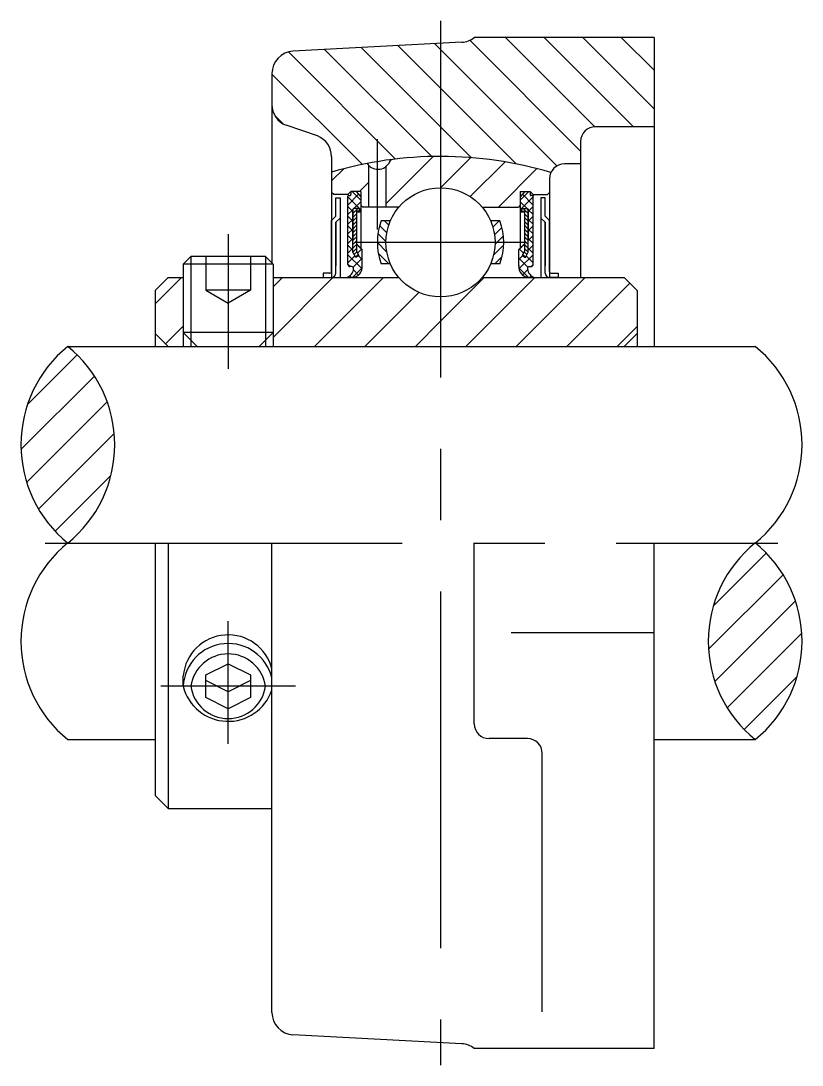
# Model space of a CAD drawing. Extents: x -87 to 205, y -109 to 47.
# Drawn here: x 135.1 to 204.6, y -46.5 to 46.5 of the extents above; entities that cross this region are included whole.
import ezdxf

# ---------------------------------------------------------------- set-up
doc = ezdxf.new("R2010")
doc.units = 0
for name, pattern in [('CENTER', [50.8, 31.75, -6.35, 6.35, -6.35]), ('DASHED', [19.05, 12.7, -6.35]), ('PHANTOM', [63.5, 31.75, -6.35, 6.35, -6.35, 6.35, -6.35])]:
    doc.linetypes.add(name, pattern=pattern)
doc.layers.get('0').update_dxf_attribs({"linetype": 'CONTINUOUS'})
doc.layers.add('CENTER', color=1, linetype='CENTER')

msp = doc.modelspace()

# ---------------------------------------------------------------- linework, layer by layer
at = {"color": 3, "linetype": 'CONTINUOUS'}
for p, q in [((184.866, 34.886), (174.998, 44.754)), ((186.128, 37.057), (178.186, 45)), ((189.561, 37.059), (181.619, 45)), ((191.402, 38.651), (185.053, 45)), ((191.402, 42.085), (188.487, 45)), ((168.405, 34.179), (158.864, 43.72)), ((171.615, 34.403), (162.083, 43.935)), ((172.402, 37.049), (165.345, 44.107)), ((172.402, 40.483), (168.606, 44.279)), ((172.402, 43.917), (171.868, 44.451)), ((182.751, 33.567), (172.402, 43.917)), ((165.448, 33.702), (157.402, 41.749)), ((179.139, 33.746), (172.402, 40.483)), ((158.434, 37.282), (157.645, 38.071)), ((175.149, 34.302), (172.402, 37.049)), ((167.563, 30.218), (171.751, 34.406)), ((167.907, 33.995), (168.047, 34.135)), ((172.402, 31.623), (175.086, 34.307)), ((175.048, 30.836), (178.142, 33.93)), ((162.705, 32.227), (163.796, 33.318)), ((177.546, 29.9), (180.973, 33.327)), ((165.188, 31.276), (166.034, 32.122)), ((172.399, 31.621), (172.402, 31.623)), ((164.153, 30.088), (165.107, 31.041)), ((165.305, 29.663), (164.153, 30.815)), ((164.425, 31.218), (164.484, 31.276)), ((165.305, 30.521), (164.55, 31.276)), ((179.499, 30.521), (180.254, 31.276)), ((179.499, 29.663), (180.651, 30.815)), ((180.651, 30.088), (179.697, 31.041)), ((180.378, 31.218), (180.32, 31.276)), ((164.593, 29.517), (164.153, 29.956)), ((164.593, 29.325), (165.042, 29.775)), ((164.593, 29.67), (164.698, 29.774)), ((164.698, 29.774), (165.305, 30.381)), ((180.106, 29.774), (179.499, 30.381)), ((180.211, 29.325), (179.762, 29.775)), ((180.21, 29.67), (180.106, 29.774)), ((180.211, 29.517), (180.651, 29.956)), ((164.153, 29.229), (164.593, 29.67)), ((164.593, 28.658), (164.153, 29.098)), ((164.593, 28.982), (164.924, 29.313)), ((164.593, 28.639), (164.924, 28.97)), ((165.154, 29.544), (165.186, 29.575)), ((165.265, 29.483), (165.305, 29.522)), ((179.538, 29.483), (179.499, 29.522)), ((179.649, 29.544), (179.618, 29.575)), ((180.211, 28.982), (179.88, 29.313)), ((180.211, 28.639), (179.88, 28.97)), ((180.651, 29.229), (180.21, 29.67)), ((180.211, 28.658), (180.651, 29.098)), ((164.153, 28.371), (164.593, 28.81)), ((164.593, 27.8), (164.153, 28.239)), ((164.153, 27.512), (164.593, 27.952)), ((164.593, 28.295), (164.924, 28.627)), ((164.593, 27.952), (164.924, 28.283)), ((164.593, 27.609), (164.924, 27.94)), ((167.622, 27.62), (166.983, 28.259)), ((167.796, 28.304), (167.424, 28.676)), ((177.062, 28.129), (177.61, 28.676)), ((177.213, 27.422), (177.867, 28.076)), ((180.211, 28.295), (179.88, 28.627)), ((180.211, 27.952), (179.88, 28.283)), ((180.211, 27.609), (179.88, 27.94)), ((180.651, 28.371), (180.211, 28.81)), ((180.211, 27.8), (180.651, 28.239)), ((180.651, 27.512), (180.211, 27.952)), ((164.593, 26.941), (164.153, 27.381)), ((164.153, 26.654), (164.593, 27.094)), ((164.593, 27.265), (164.924, 27.596)), ((164.593, 26.922), (164.924, 27.253)), ((167.547, 26.837), (166.836, 27.548)), ((177.415, 26.765), (177.993, 27.343)), ((180.211, 27.265), (179.88, 27.596)), ((180.211, 26.922), (179.88, 27.253)), ((180.211, 26.941), (180.651, 27.381)), ((180.651, 26.654), (180.211, 27.094)), ((164.593, 26.083), (164.153, 26.523)), ((164.153, 25.796), (164.593, 26.235)), ((164.593, 26.579), (164.924, 26.91)), ((164.593, 26.235), (164.924, 26.566)), ((164.593, 25.892), (164.924, 26.223)), ((165.438, 26.096), (164.924, 26.61)), ((164.924, 26.566), (164.961, 26.604)), ((165.018, 25.802), (165.391, 26.175)), ((167.623, 25.902), (166.781, 26.744)), ((177.118, 25.61), (178.017, 26.508)), ((177.255, 26.605), (177.415, 26.765)), ((179.366, 26.096), (179.88, 26.61)), ((179.785, 25.802), (179.413, 26.175)), ((179.88, 26.566), (179.842, 26.604)), ((180.211, 26.579), (179.88, 26.91)), ((180.211, 26.235), (179.88, 26.566)), ((180.211, 25.892), (179.88, 26.223)), ((180.211, 26.083), (180.651, 26.523)), ((180.651, 25.796), (180.211, 26.235)), ((150.178, 25.5), (150.178, 18.073)), ((156.825, 25.5), (156.825, 18.073)), ((165.423, 24.395), (164.153, 25.664)), ((164.153, 24.937), (164.776, 25.56)), ((164.624, 24.55), (165.438, 25.363)), ((164.713, 25.669), (164.955, 25.911)), ((164.838, 25.451), (165.081, 25.693)), ((165.438, 25.238), (165.111, 25.565)), ((167.814, 24.853), (166.864, 25.803)), ((177.22, 24.853), (177.882, 25.515)), ((179.366, 25.238), (179.693, 25.565)), ((180.18, 24.55), (179.366, 25.363)), ((179.381, 24.395), (180.651, 25.664)), ((179.965, 25.451), (179.723, 25.693)), ((180.091, 25.669), (179.848, 25.911)), ((180.651, 24.937), (180.028, 25.56)), ((164.35, 24.609), (164.153, 24.806)), ((164.565, 23.632), (165.439, 24.506)), ((165.103, 23.856), (164.652, 24.307)), ((180.239, 23.632), (179.365, 24.506)), ((179.701, 23.856), (180.152, 24.307)), ((180.454, 24.609), (180.651, 24.806)), ((147.002, 21.278), (149.353, 23.629)), ((157.502, 22.798), (158.333, 23.629)), ((157.502, 18.308), (162.823, 23.629)), ((161.184, 17.5), (167.314, 23.629)), ((164.471, 23.629), (164.32, 23.78)), ((172.402, 19.737), (176.294, 23.629)), ((174.654, 17.5), (180.784, 23.629)), ((179.145, 17.5), (185.274, 23.629)), ((180.333, 23.629), (180.483, 23.78)), ((183.635, 17.5), (189.259, 23.125)), ((165.674, 17.5), (170.48, 22.305)), ((170.164, 17.5), (172.402, 19.737)), ((147.931, 17.718), (149.502, 19.288)), ((149.502, 18.75), (149.502, 17.5)), ((157.502, 18.75), (157.502, 17.5)), ((188.125, 17.5), (189.902, 19.277))]:
    msp.add_line(p, q, dxfattribs=at)
at = {"color": 7, "linetype": 'CONTINUOUS'}
for p, q in [((191.402, 45), (175.402, 45)), ((191.402, 45), (191.402, 17.5)), ((174.291, 44.579), (159.271, 43.786)), ((157.402, 41.805), (157.402, 24.923)), ((161.457, 36.234), (158.65, 37.181)), ((191.402, 37.059), (186.19, 37.059)), ((184.866, 35.735), (184.866, 23.629)), ((162.705, 34.391), (162.705, 23.629)), ((166.034, 29.9), (166.034, 33.589)), ((167.563, 29.9), (167.563, 33.526)), ((184.866, 33.75), (183.422, 33.75)), ((182.099, 32.426), (182.099, 23.629)), ((162.896, 31.009), (162.705, 31.2)), ((164.158, 31.009), (162.896, 31.009)), ((163.085, 30.724), (163.466, 30.724)), ((163.085, 29.088), (163.085, 30.724)), ((163.466, 30.724), (163.466, 23.629)), ((164.153, 24.79), (164.153, 30.865)), ((164.153, 27.053), (164.153, 30.865)), ((164.425, 31.276), (164.158, 31.009)), ((164.244, 30.922), (164.21, 30.922)), ((164.244, 30.922), (164.335, 30.922)), ((164.425, 31.276), (164.425, 31.013)), ((165.305, 31.276), (164.425, 31.276)), ((164.897, 31.276), (164.489, 31.276)), ((164.897, 31.276), (165.305, 30.819)), ((165.305, 31.276), (165.305, 26.26)), ((165.305, 30.819), (165.305, 29.483)), ((179.499, 31.276), (179.499, 26.26)), ((179.907, 31.276), (179.499, 30.819)), ((179.499, 31.276), (180.378, 31.276)), ((179.499, 30.819), (179.499, 29.483)), ((179.907, 31.276), (180.315, 31.276)), ((180.378, 31.276), (180.378, 31.013)), ((180.378, 31.276), (180.646, 31.009)), ((180.56, 30.922), (180.469, 30.922)), ((180.56, 30.922), (180.593, 30.922)), ((180.646, 31.009), (181.908, 31.009)), ((180.651, 27.053), (180.651, 30.865)), ((180.651, 24.79), (180.651, 30.865)), ((181.338, 30.724), (181.338, 23.629)), ((181.718, 30.724), (181.338, 30.724)), ((181.718, 29.088), (181.718, 30.724)), ((181.908, 31.009), (182.099, 31.2)), ((163.085, 29.517), (163.085, 30.486)), ((165.186, 29.775), (164.712, 29.775)), ((165.186, 29.775), (164.712, 29.775)), ((165.186, 29.775), (165.186, 29.544)), ((165.186, 29.544), (165.186, 29.775)), ((165.305, 30.072), (165.477, 29.9)), ((168.694, 29.9), (165.477, 29.9)), ((176.11, 29.9), (179.327, 29.9)), ((179.499, 30.072), (179.327, 29.9)), ((179.618, 29.775), (180.092, 29.775)), ((179.618, 29.775), (180.092, 29.775)), ((179.618, 29.544), (179.618, 29.775)), ((179.618, 29.775), (179.618, 29.544)), ((181.718, 29.517), (181.718, 30.486)), ((163.085, 29.088), (162.705, 28.707)), ((163.085, 28.549), (163.466, 28.93)), ((164.593, 29.656), (164.593, 26.923)), ((164.593, 25.877), (164.593, 29.656)), ((164.924, 29.505), (164.924, 25.976)), ((164.924, 29.496), (164.924, 29.371)), ((165.305, 29.483), (164.924, 29.483)), ((164.924, 29.483), (165.305, 29.483)), ((165.186, 29.544), (164.971, 29.544)), ((179.88, 29.483), (179.499, 29.483)), ((179.499, 29.483), (179.88, 29.483)), ((179.618, 29.544), (179.832, 29.544)), ((179.88, 29.505), (179.88, 25.976)), ((179.88, 29.496), (179.88, 29.371)), ((180.211, 25.877), (180.211, 29.656)), ((180.211, 29.656), (180.211, 26.923)), ((181.718, 28.549), (181.338, 28.93)), ((181.718, 29.088), (182.099, 28.707)), ((162.705, 24.162), (162.705, 28.707)), ((163.085, 28.549), (163.085, 24.673)), ((163.085, 24.825), (163.085, 28.549)), ((163.085, 24.825), (163.085, 28.549)), ((163.085, 24.01), (163.085, 28.549)), ((167.938, 28.676), (167.116, 28.676)), ((177.687, 28.676), (176.866, 28.676)), ((181.718, 24.825), (181.718, 28.549)), ((181.718, 24.825), (181.718, 28.549)), ((181.718, 24.01), (181.718, 28.549)), ((181.718, 28.549), (181.718, 24.673)), ((182.099, 24.162), (182.099, 28.707)), ((165.438, 26.128), (164.924, 26.641)), ((165.438, 24.688), (165.438, 26.128)), ((179.366, 26.128), (179.88, 26.641)), ((179.366, 24.688), (179.366, 26.128)), ((150.178, 25.5), (149.502, 24.823)), ((156.825, 25.5), (150.178, 25.5)), ((156.825, 25.5), (157.502, 24.823)), ((164.853, 25.426), (164.593, 25.877)), ((165.145, 25.583), (164.853, 25.426)), ((164.924, 25.976), (164.924, 25.966)), ((164.924, 25.966), (165.145, 25.583)), ((179.88, 25.966), (179.659, 25.583)), ((179.659, 25.583), (179.951, 25.426)), ((179.88, 25.976), (179.88, 25.966)), ((179.951, 25.426), (180.211, 25.877)), ((157.502, 24.823), (149.502, 24.823)), ((149.502, 24.823), (149.502, 18.75)), ((157.502, 24.823), (157.502, 18.75)), ((164.489, 24.609), (164.334, 24.609)), ((167.938, 24.853), (167.116, 24.853)), ((177.687, 24.853), (176.866, 24.853)), ((180.314, 24.609), (180.469, 24.609)), ((147.002, 22.482), (148.149, 23.629)), ((148.149, 23.629), (149.502, 23.629)), ((157.502, 23.629), (168.694, 23.629)), ((162.552, 24.01), (161.943, 24.01)), ((161.943, 24.01), (161.943, 23.629)), ((161.943, 23.629), (162.705, 23.629)), ((176.11, 23.629), (188.755, 23.629)), ((182.86, 23.629), (182.099, 23.629)), ((182.251, 24.01), (182.86, 24.01)), ((182.86, 24.01), (182.86, 23.629)), ((188.755, 23.629), (189.902, 22.482)), ((147.002, 22.482), (147.002, 17.5)), ((189.902, 22.482), (189.902, 17.5)), ((147.002, 18.647), (148.149, 17.5)), ((157.502, 18.75), (149.502, 18.75)), ((150.752, 17.5), (149.502, 18.75)), ((156.252, 17.5), (157.502, 18.75)), ((188.755, 17.5), (189.902, 18.647)), ((150.178, 18.073), (150.178, 17.5)), ((156.825, 18.073), (156.825, 17.5)), ((147.002, 17.5), (191.402, 17.5)), ((148.149, 17.5), (188.755, 17.5)), ((147.002, 0), (147.002, -22.482)), ((148.149, 0), (148.149, -23.629)), ((175.402, -16.087), (175.402, 0)), ((191.402, -45), (191.402, 0)), ((157.402, -41.805), (157.402, 0)), ((151.502, -11.75), (153.502, -10.75)), ((153.502, -10.75), (155.502, -11.75)), ((149.502, -12.75), (149.502, -11.815)), ((151.502, -13.75), (151.502, -11.75)), ((155.502, -11.75), (155.502, -13.75)), ((153.502, -13.25), (151.502, -12.25)), ((155.502, -12.25), (153.502, -13.25)), ((153.502, -14.75), (151.502, -13.75)), ((153.502, -14.75), (153.502, -13.25)), ((155.502, -13.75), (153.502, -14.75)), ((180.13, -17.41), (176.725, -17.41)), ((181.454, -41.739), (181.454, -18.734)), ((147.002, -22.482), (148.149, -23.629)), ((148.149, -23.629), (157.402, -23.629)), ((174.291, -44.579), (159.271, -43.786)), ((191.402, -45), (175.402, -45))]:
    msp.add_line(p, q, dxfattribs=at)
at = {"color": 3, "linetype": 'DASHED'}
for p, q in [((151.502, 25.5), (151.502, 22.5)), ((153.502, 25.5), (153.502, 22.5)), ((155.502, 25.5), (155.502, 22.5)), ((151.502, 22.5), (153.502, 21.345)), ((155.502, 22.5), (151.502, 22.5)), ((155.502, 22.5), (153.502, 21.345)), ((191.402, -8), (175.402, -8))]:
    msp.add_line(p, q, dxfattribs=at)
at = {"color": 3, "linetype": 'PHANTOM'}
for p, q in [((135.639, 12.328), (140.064, 16.753)), ((139.229, 17.5), (147.002, 17.5)), ((191.402, 17.5), (200.407, 17.5)), ((135.064, 8.319), (141.602, 14.858)), ((135.568, 5.39), (142.739, 12.56)), ((136.626, 3.014), (143.359, 9.747)), ((138.098, 1.052), (143.068, 6.022)), ((196.682, -5.603), (201.389, -0.896)), ((196.255, -9.463), (202.895, -2.824)), ((196.818, -12.333), (203.993, -5.159)), ((197.915, -14.67), (204.558, -8.028)), ((199.42, -16.599), (204.136, -11.883)), ((139.229, -17.5), (147.002, -17.5)), ((191.402, -17.5), (200.407, -17.5))]:
    msp.add_line(p, q, dxfattribs=at)
at = {"color": 7, "linetype": 'CONTINUOUS'}
for points in [[(164.21, 30.922, 0), (164.21, 30.922, 0), (164.209, 30.922, 0), (164.208, 30.922, 0), (164.207, 30.922, 0), (164.207, 30.922, 0), (164.206, 30.922, 0), (164.205, 30.922, 0), (164.205, 30.922, 0), (164.204, 30.922, 0), (164.203, 30.922, 0), (164.203, 30.921, 0), (164.202, 30.921, 0), (164.201, 30.921, 0), (164.2, 30.921, 0), (164.2, 30.921, 0), (164.199, 30.921, 0), (164.198, 30.921, 0), (164.198, 30.921, 0), (164.197, 30.92, 0), (164.196, 30.92, 0), (164.196, 30.92, 0), (164.195, 30.92, 0), (164.194, 30.92, 0), (164.194, 30.919, 0), (164.193, 30.919, 0), (164.192, 30.919, 0), (164.192, 30.919, 0), (164.191, 30.919, 0), (164.19, 30.918, 0), (164.19, 30.918, 0), (164.189, 30.918, 0), (164.188, 30.918, 0), (164.188, 30.917, 0), (164.187, 30.917, 0), (164.186, 30.917, 0), (164.186, 30.916, 0), (164.185, 30.916, 0), (164.185, 30.916, 0), (164.184, 30.916, 0), (164.183, 30.915, 0), (164.183, 30.915, 0), (164.182, 30.915, 0), (164.181, 30.914, 0), (164.181, 30.914, 0), (164.18, 30.913, 0), (164.18, 30.913, 0), (164.179, 30.913, 0), (164.178, 30.912, 0), (164.178, 30.912, 0), (164.177, 30.912, 0), (164.177, 30.911, 0), (164.176, 30.911, 0), (164.176, 30.91, 0), (164.175, 30.91, 0), (164.175, 30.909, 0), (164.174, 30.909, 0), (164.173, 30.909, 0), (164.173, 30.908, 0), (164.172, 30.908, 0), (164.172, 30.907, 0), (164.171, 30.907, 0), (164.171, 30.906, 0), (164.17, 30.906, 0), (164.17, 30.905, 0), (164.169, 30.905, 0), (164.169, 30.904, 0), (164.168, 30.904, 0), (164.168, 30.903, 0), (164.167, 30.903, 0), (164.167, 30.902, 0), (164.167, 30.901, 0), (164.166, 30.901, 0), (164.166, 30.901, 0), (164.165, 30.9, 0), (164.165, 30.899, 0), (164.164, 30.899, 0), (164.164, 30.898, 0), (164.164, 30.898, 0), (164.163, 30.897, 0), (164.163, 30.896, 0), (164.162, 30.896, 0), (164.162, 30.895, 0), (164.162, 30.895, 0), (164.161, 30.894, 0), (164.161, 30.893, 0), (164.161, 30.893, 0), (164.16, 30.892, 0), (164.16, 30.892, 0), (164.16, 30.891, 0), (164.159, 30.89, 0), (164.159, 30.89, 0), (164.159, 30.889, 0), (164.158, 30.889, 0), (164.158, 30.888, 0), (164.158, 30.887, 0), (164.157, 30.887, 0), (164.157, 30.886, 0), (164.157, 30.885, 0), (164.157, 30.885, 0), (164.156, 30.884, 0), (164.156, 30.883, 0), (164.156, 30.883, 0), (164.156, 30.882, 0), (164.156, 30.881, 0), (164.155, 30.881, 0), (164.155, 30.88, 0), (164.155, 30.879, 0), (164.155, 30.879, 0), (164.155, 30.878, 0), (164.154, 30.877, 0), (164.154, 30.877, 0), (164.154, 30.876, 0), (164.154, 30.875, 0), (164.154, 30.875, 0), (164.154, 30.874, 0), (164.154, 30.873, 0), (164.154, 30.872, 0), (164.154, 30.872, 0), (164.153, 30.871, 0), (164.153, 30.87, 0), (164.153, 30.87, 0), (164.153, 30.869, 0), (164.153, 30.868, 0), (164.153, 30.868, 0), (164.153, 30.867, 0), (164.153, 30.866, 0), (164.153, 30.866, 0), (164.153, 30.865, 0)], [(180.593, 30.922, 0), (180.594, 30.922, 0), (180.595, 30.922, 0), (180.596, 30.922, 0), (180.596, 30.922, 0), (180.597, 30.922, 0), (180.598, 30.922, 0), (180.598, 30.922, 0), (180.599, 30.922, 0), (180.6, 30.922, 0), (180.6, 30.922, 0), (180.601, 30.921, 0), (180.602, 30.921, 0), (180.603, 30.921, 0), (180.603, 30.921, 0), (180.604, 30.921, 0), (180.605, 30.921, 0), (180.605, 30.921, 0), (180.606, 30.921, 0), (180.607, 30.92, 0), (180.607, 30.92, 0), (180.608, 30.92, 0), (180.609, 30.92, 0), (180.609, 30.92, 0), (180.61, 30.919, 0), (180.611, 30.919, 0), (180.611, 30.919, 0), (180.612, 30.919, 0), (180.613, 30.919, 0), (180.613, 30.918, 0), (180.614, 30.918, 0), (180.615, 30.918, 0), (180.615, 30.918, 0), (180.616, 30.917, 0), (180.617, 30.917, 0), (180.617, 30.917, 0), (180.618, 30.916, 0), (180.619, 30.916, 0), (180.619, 30.916, 0), (180.62, 30.916, 0), (180.62, 30.915, 0), (180.621, 30.915, 0), (180.622, 30.915, 0), (180.622, 30.914, 0), (180.623, 30.914, 0), (180.623, 30.913, 0), (180.624, 30.913, 0), (180.625, 30.913, 0), (180.625, 30.912, 0), (180.626, 30.912, 0), (180.626, 30.912, 0), (180.627, 30.911, 0), (180.627, 30.911, 0), (180.628, 30.91, 0), (180.629, 30.91, 0), (180.629, 30.909, 0), (180.63, 30.909, 0), (180.63, 30.909, 0), (180.631, 30.908, 0), (180.631, 30.908, 0), (180.632, 30.907, 0), (180.632, 30.907, 0), (180.633, 30.906, 0), (180.633, 30.906, 0), (180.634, 30.905, 0), (180.634, 30.905, 0), (180.635, 30.904, 0), (180.635, 30.904, 0), (180.636, 30.903, 0), (180.636, 30.903, 0), (180.637, 30.902, 0), (180.637, 30.901, 0), (180.638, 30.901, 0), (180.638, 30.901, 0), (180.638, 30.9, 0), (180.639, 30.899, 0), (180.639, 30.899, 0), (180.64, 30.898, 0), (180.64, 30.898, 0), (180.641, 30.897, 0), (180.641, 30.896, 0), (180.641, 30.896, 0), (180.642, 30.895, 0), (180.642, 30.895, 0), (180.642, 30.894, 0), (180.643, 30.893, 0), (180.643, 30.893, 0), (180.643, 30.892, 0), (180.644, 30.892, 0), (180.644, 30.891, 0), (180.644, 30.89, 0), (180.645, 30.89, 0), (180.645, 30.889, 0), (180.645, 30.889, 0), (180.646, 30.888, 0), (180.646, 30.887, 0), (180.646, 30.887, 0), (180.646, 30.886, 0), (180.647, 30.885, 0), (180.647, 30.885, 0), (180.647, 30.884, 0), (180.647, 30.883, 0), (180.648, 30.883, 0), (180.648, 30.882, 0), (180.648, 30.881, 0), (180.648, 30.881, 0), (180.649, 30.88, 0), (180.649, 30.879, 0), (180.649, 30.879, 0), (180.649, 30.878, 0), (180.649, 30.877, 0), (180.649, 30.877, 0), (180.649, 30.876, 0), (180.65, 30.875, 0), (180.65, 30.875, 0), (180.65, 30.874, 0), (180.65, 30.873, 0), (180.65, 30.872, 0), (180.65, 30.872, 0), (180.65, 30.871, 0), (180.65, 30.87, 0), (180.65, 30.87, 0), (180.65, 30.869, 0), (180.65, 30.868, 0), (180.651, 30.868, 0), (180.651, 30.867, 0), (180.651, 30.866, 0), (180.651, 30.866, 0), (180.651, 30.865, 0)], [(164.712, 29.775, 0), (164.71, 29.775, 0), (164.709, 29.775, 0), (164.707, 29.775, 0), (164.706, 29.774, 0), (164.704, 29.774, 0), (164.703, 29.774, 0), (164.701, 29.774, 0), (164.7, 29.774, 0), (164.699, 29.774, 0), (164.697, 29.774, 0), (164.696, 29.774, 0), (164.694, 29.773, 0), (164.693, 29.773, 0), (164.691, 29.773, 0), (164.69, 29.773, 0), (164.688, 29.772, 0), (164.687, 29.772, 0), (164.686, 29.772, 0), (164.684, 29.771, 0), (164.683, 29.771, 0), (164.681, 29.771, 0), (164.68, 29.77, 0), (164.679, 29.77, 0), (164.677, 29.77, 0), (164.676, 29.769, 0), (164.674, 29.769, 0), (164.673, 29.768, 0), (164.672, 29.768, 0), (164.67, 29.767, 0), (164.669, 29.767, 0), (164.667, 29.766, 0), (164.666, 29.766, 0), (164.665, 29.765, 0), (164.663, 29.765, 0), (164.662, 29.764, 0), (164.661, 29.763, 0), (164.659, 29.763, 0), (164.658, 29.762, 0), (164.657, 29.761, 0), (164.656, 29.761, 0), (164.654, 29.76, 0), (164.653, 29.759, 0), (164.652, 29.759, 0), (164.65, 29.758, 0), (164.649, 29.757, 0), (164.648, 29.756, 0), (164.647, 29.755, 0), (164.646, 29.755, 0), (164.644, 29.754, 0), (164.643, 29.753, 0), (164.642, 29.752, 0), (164.641, 29.751, 0), (164.64, 29.75, 0), (164.638, 29.75, 0), (164.637, 29.749, 0), (164.636, 29.748, 0), (164.635, 29.747, 0), (164.634, 29.746, 0), (164.633, 29.745, 0), (164.632, 29.744, 0), (164.631, 29.743, 0), (164.63, 29.742, 0), (164.629, 29.741, 0), (164.627, 29.74, 0), (164.626, 29.739, 0), (164.625, 29.738, 0), (164.624, 29.737, 0), (164.623, 29.736, 0), (164.622, 29.735, 0), (164.622, 29.733, 0), (164.621, 29.732, 0), (164.62, 29.731, 0), (164.619, 29.73, 0), (164.618, 29.729, 0), (164.617, 29.728, 0), (164.616, 29.727, 0), (164.615, 29.725, 0), (164.614, 29.724, 0), (164.614, 29.723, 0), (164.613, 29.722, 0), (164.612, 29.721, 0), (164.611, 29.719, 0), (164.61, 29.718, 0), (164.61, 29.717, 0), (164.609, 29.716, 0), (164.608, 29.714, 0), (164.607, 29.713, 0), (164.607, 29.712, 0), (164.606, 29.71, 0), (164.605, 29.709, 0), (164.605, 29.708, 0), (164.604, 29.707, 0), (164.603, 29.705, 0), (164.603, 29.704, 0), (164.602, 29.703, 0), (164.602, 29.701, 0), (164.601, 29.7, 0), (164.601, 29.698, 0), (164.6, 29.697, 0), (164.6, 29.696, 0), (164.599, 29.694, 0), (164.599, 29.693, 0), (164.598, 29.692, 0), (164.598, 29.69, 0), (164.597, 29.689, 0), (164.597, 29.687, 0), (164.597, 29.686, 0), (164.596, 29.685, 0), (164.596, 29.683, 0), (164.596, 29.682, 0), (164.595, 29.68, 0), (164.595, 29.679, 0), (164.595, 29.677, 0), (164.594, 29.676, 0), (164.594, 29.675, 0), (164.594, 29.673, 0), (164.594, 29.672, 0), (164.594, 29.67, 0), (164.593, 29.669, 0), (164.593, 29.667, 0), (164.593, 29.666, 0), (164.593, 29.664, 0), (164.593, 29.663, 0), (164.593, 29.662, 0), (164.593, 29.66, 0), (164.593, 29.659, 0), (164.593, 29.657, 0), (164.593, 29.656, 0)], [(180.092, 29.775, 0), (180.093, 29.775, 0), (180.095, 29.775, 0), (180.096, 29.775, 0), (180.098, 29.774, 0), (180.099, 29.774, 0), (180.101, 29.774, 0), (180.102, 29.774, 0), (180.104, 29.774, 0), (180.105, 29.774, 0), (180.107, 29.774, 0), (180.108, 29.774, 0), (180.109, 29.773, 0), (180.111, 29.773, 0), (180.112, 29.773, 0), (180.114, 29.773, 0), (180.115, 29.772, 0), (180.117, 29.772, 0), (180.118, 29.772, 0), (180.12, 29.771, 0), (180.121, 29.771, 0), (180.122, 29.771, 0), (180.124, 29.77, 0), (180.125, 29.77, 0), (180.127, 29.77, 0), (180.128, 29.769, 0), (180.129, 29.769, 0), (180.131, 29.768, 0), (180.132, 29.768, 0), (180.133, 29.767, 0), (180.135, 29.767, 0), (180.136, 29.766, 0), (180.138, 29.766, 0), (180.139, 29.765, 0), (180.14, 29.765, 0), (180.142, 29.764, 0), (180.143, 29.763, 0), (180.144, 29.763, 0), (180.146, 29.762, 0), (180.147, 29.761, 0), (180.148, 29.761, 0), (180.149, 29.76, 0), (180.151, 29.759, 0), (180.152, 29.759, 0), (180.153, 29.758, 0), (180.154, 29.757, 0), (180.156, 29.756, 0), (180.157, 29.755, 0), (180.158, 29.755, 0), (180.159, 29.754, 0), (180.161, 29.753, 0), (180.162, 29.752, 0), (180.163, 29.751, 0), (180.164, 29.75, 0), (180.165, 29.75, 0), (180.166, 29.749, 0), (180.168, 29.748, 0), (180.169, 29.747, 0), (180.17, 29.746, 0), (180.171, 29.745, 0), (180.172, 29.744, 0), (180.173, 29.743, 0), (180.174, 29.742, 0), (180.175, 29.741, 0), (180.176, 29.74, 0), (180.177, 29.739, 0), (180.178, 29.738, 0), (180.179, 29.737, 0), (180.18, 29.736, 0), (180.181, 29.735, 0), (180.182, 29.733, 0), (180.183, 29.732, 0), (180.184, 29.731, 0), (180.185, 29.73, 0), (180.186, 29.729, 0), (180.187, 29.728, 0), (180.188, 29.727, 0), (180.188, 29.725, 0), (180.189, 29.724, 0), (180.19, 29.723, 0), (180.191, 29.722, 0), (180.192, 29.721, 0), (180.193, 29.719, 0), (180.193, 29.718, 0), (180.194, 29.717, 0), (180.195, 29.716, 0), (180.196, 29.714, 0), (180.196, 29.713, 0), (180.197, 29.712, 0), (180.198, 29.71, 0), (180.198, 29.709, 0), (180.199, 29.708, 0), (180.2, 29.707, 0), (180.2, 29.705, 0), (180.201, 29.704, 0), (180.201, 29.703, 0), (180.202, 29.701, 0), (180.203, 29.7, 0), (180.203, 29.698, 0), (180.204, 29.697, 0), (180.204, 29.696, 0), (180.205, 29.694, 0), (180.205, 29.693, 0), (180.205, 29.692, 0), (180.206, 29.69, 0), (180.206, 29.689, 0), (180.207, 29.687, 0), (180.207, 29.686, 0), (180.207, 29.685, 0), (180.208, 29.683, 0), (180.208, 29.682, 0), (180.208, 29.68, 0), (180.209, 29.679, 0), (180.209, 29.677, 0), (180.209, 29.676, 0), (180.21, 29.675, 0), (180.21, 29.673, 0), (180.21, 29.672, 0), (180.21, 29.67, 0), (180.21, 29.669, 0), (180.21, 29.667, 0), (180.211, 29.666, 0), (180.211, 29.664, 0), (180.211, 29.663, 0), (180.211, 29.662, 0), (180.211, 29.66, 0), (180.211, 29.659, 0), (180.211, 29.657, 0), (180.211, 29.656, 0)], [(164.971, 29.544, 0), (164.971, 29.544, 0), (164.97, 29.544, 0), (164.97, 29.544, 0), (164.969, 29.544, 0), (164.969, 29.544, 0), (164.968, 29.544, 0), (164.967, 29.544, 0), (164.967, 29.544, 0), (164.966, 29.544, 0), (164.966, 29.544, 0), (164.965, 29.543, 0), (164.964, 29.543, 0), (164.964, 29.543, 0), (164.963, 29.543, 0), (164.963, 29.543, 0), (164.962, 29.543, 0), (164.962, 29.543, 0), (164.961, 29.543, 0), (164.96, 29.543, 0), (164.96, 29.542, 0), (164.959, 29.542, 0), (164.959, 29.542, 0), (164.958, 29.542, 0), (164.958, 29.542, 0), (164.957, 29.542, 0), (164.957, 29.541, 0), (164.956, 29.541, 0), (164.955, 29.541, 0), (164.955, 29.541, 0), (164.954, 29.541, 0), (164.954, 29.54, 0), (164.953, 29.54, 0), (164.953, 29.54, 0), (164.952, 29.54, 0), (164.952, 29.54, 0), (164.951, 29.539, 0), (164.951, 29.539, 0), (164.95, 29.539, 0), (164.95, 29.538, 0), (164.949, 29.538, 0), (164.949, 29.538, 0), (164.948, 29.538, 0), (164.948, 29.537, 0), (164.947, 29.537, 0), (164.947, 29.537, 0), (164.946, 29.536, 0), (164.946, 29.536, 0), (164.945, 29.536, 0), (164.945, 29.535, 0), (164.944, 29.535, 0), (164.944, 29.535, 0), (164.943, 29.535, 0), (164.943, 29.534, 0), (164.942, 29.534, 0), (164.942, 29.533, 0), (164.941, 29.533, 0), (164.941, 29.533, 0), (164.94, 29.532, 0), (164.94, 29.532, 0), (164.94, 29.532, 0), (164.939, 29.531, 0), (164.939, 29.531, 0), (164.938, 29.53, 0), (164.938, 29.53, 0), (164.937, 29.529, 0), (164.937, 29.529, 0), (164.937, 29.529, 0), (164.936, 29.528, 0), (164.936, 29.528, 0), (164.935, 29.527, 0), (164.935, 29.527, 0), (164.935, 29.526, 0), (164.934, 29.526, 0), (164.934, 29.526, 0), (164.934, 29.525, 0), (164.933, 29.525, 0), (164.933, 29.524, 0), (164.933, 29.524, 0), (164.932, 29.523, 0), (164.932, 29.523, 0), (164.932, 29.522, 0), (164.931, 29.522, 0), (164.931, 29.521, 0), (164.931, 29.521, 0), (164.93, 29.52, 0), (164.93, 29.52, 0), (164.93, 29.519, 0), (164.929, 29.519, 0), (164.929, 29.518, 0), (164.929, 29.518, 0), (164.929, 29.517, 0), (164.928, 29.517, 0), (164.928, 29.516, 0), (164.928, 29.515, 0), (164.928, 29.515, 0), (164.927, 29.514, 0), (164.927, 29.514, 0), (164.927, 29.513, 0), (164.927, 29.513, 0), (164.927, 29.512, 0), (164.926, 29.512, 0), (164.926, 29.511, 0), (164.926, 29.511, 0), (164.926, 29.51, 0), (164.926, 29.509, 0), (164.926, 29.509, 0), (164.925, 29.508, 0), (164.925, 29.508, 0), (164.925, 29.507, 0), (164.925, 29.507, 0), (164.925, 29.506, 0), (164.925, 29.506, 0), (164.925, 29.505, 0), (164.925, 29.504, 0), (164.924, 29.504, 0), (164.924, 29.503, 0), (164.924, 29.503, 0), (164.924, 29.502, 0), (164.924, 29.502, 0), (164.924, 29.501, 0), (164.924, 29.5, 0), (164.924, 29.5, 0), (164.924, 29.499, 0), (164.924, 29.499, 0), (164.924, 29.498, 0), (164.924, 29.497, 0), (164.924, 29.497, 0), (164.924, 29.496, 0)], [(179.832, 29.544, 0), (179.833, 29.544, 0), (179.833, 29.544, 0), (179.834, 29.544, 0), (179.835, 29.544, 0), (179.835, 29.544, 0), (179.836, 29.544, 0), (179.836, 29.544, 0), (179.837, 29.544, 0), (179.837, 29.544, 0), (179.838, 29.544, 0), (179.839, 29.543, 0), (179.839, 29.543, 0), (179.84, 29.543, 0), (179.84, 29.543, 0), (179.841, 29.543, 0), (179.841, 29.543, 0), (179.842, 29.543, 0), (179.843, 29.543, 0), (179.843, 29.543, 0), (179.844, 29.542, 0), (179.844, 29.542, 0), (179.845, 29.542, 0), (179.845, 29.542, 0), (179.846, 29.542, 0), (179.847, 29.542, 0), (179.847, 29.541, 0), (179.848, 29.541, 0), (179.848, 29.541, 0), (179.849, 29.541, 0), (179.849, 29.541, 0), (179.85, 29.54, 0), (179.85, 29.54, 0), (179.851, 29.54, 0), (179.852, 29.54, 0), (179.852, 29.54, 0), (179.853, 29.539, 0), (179.853, 29.539, 0), (179.854, 29.539, 0), (179.854, 29.538, 0), (179.855, 29.538, 0), (179.855, 29.538, 0), (179.856, 29.538, 0), (179.856, 29.537, 0), (179.857, 29.537, 0), (179.857, 29.537, 0), (179.858, 29.536, 0), (179.858, 29.536, 0), (179.859, 29.536, 0), (179.859, 29.535, 0), (179.86, 29.535, 0), (179.86, 29.535, 0), (179.861, 29.535, 0), (179.861, 29.534, 0), (179.861, 29.534, 0), (179.862, 29.533, 0), (179.862, 29.533, 0), (179.863, 29.533, 0), (179.863, 29.532, 0), (179.864, 29.532, 0), (179.864, 29.532, 0), (179.865, 29.531, 0), (179.865, 29.531, 0), (179.865, 29.53, 0), (179.866, 29.53, 0), (179.866, 29.529, 0), (179.867, 29.529, 0), (179.867, 29.529, 0), (179.867, 29.528, 0), (179.868, 29.528, 0), (179.868, 29.527, 0), (179.869, 29.527, 0), (179.869, 29.526, 0), (179.869, 29.526, 0), (179.87, 29.526, 0), (179.87, 29.525, 0), (179.87, 29.525, 0), (179.871, 29.524, 0), (179.871, 29.524, 0), (179.871, 29.523, 0), (179.872, 29.523, 0), (179.872, 29.522, 0), (179.872, 29.522, 0), (179.873, 29.521, 0), (179.873, 29.521, 0), (179.873, 29.52, 0), (179.874, 29.52, 0), (179.874, 29.519, 0), (179.874, 29.519, 0), (179.874, 29.518, 0), (179.875, 29.518, 0), (179.875, 29.517, 0), (179.875, 29.517, 0), (179.875, 29.516, 0), (179.876, 29.515, 0), (179.876, 29.515, 0), (179.876, 29.514, 0), (179.876, 29.514, 0), (179.877, 29.513, 0), (179.877, 29.513, 0), (179.877, 29.512, 0), (179.877, 29.512, 0), (179.877, 29.511, 0), (179.878, 29.511, 0), (179.878, 29.51, 0), (179.878, 29.509, 0), (179.878, 29.509, 0), (179.878, 29.508, 0), (179.878, 29.508, 0), (179.879, 29.507, 0), (179.879, 29.507, 0), (179.879, 29.506, 0), (179.879, 29.506, 0), (179.879, 29.505, 0), (179.879, 29.504, 0), (179.879, 29.504, 0), (179.879, 29.503, 0), (179.879, 29.503, 0), (179.879, 29.502, 0), (179.88, 29.502, 0), (179.88, 29.501, 0), (179.88, 29.5, 0), (179.88, 29.5, 0), (179.88, 29.499, 0), (179.88, 29.499, 0), (179.88, 29.498, 0), (179.88, 29.497, 0), (179.88, 29.497, 0), (179.88, 29.496, 0)]]:
    msp.add_polyline3d(points, dxfattribs=at)
msp.add_circle((172.402, 26.765), 4.856, dxfattribs=at)
for centre, radius, start, end in [((174.175, 46.561), 1.985, 273.36646, 308.18282), ((159.387, 41.805), 1.985, 93.36646, 180), ((159.387, 39.024), 1.985, 180, 248.19859), ((186.19, 35.735), 1.324, 90, 180), ((160.719, 34.391), 1.985, 0, 68.19859), ((172.402, 0), 34.412, 73.42099, 106.36745), ((166.834, 34.42), 1.153, 213.31009, 345.0662), ((183.422, 32.426), 1.324, 90, 180), ((164.335, 31.013), 0.0906, 270, 0), ((180.469, 31.013), 0.0906, 180, 270), ((172.402, 26.765), 5.621, 160.11484, 199.88516), ((172.402, 26.765), 5.621, 340.11484, 19.88516), ((163.728, 24.521), 0.949, 290.02006, 352.71352), ((164.334, 24.79), 0.181, 180, 270), ((164.489, 24.428), 0.181, 351.31685, 90), ((164.482, 24.59), 0.961, 272.16293, 5.87886), ((180.322, 24.59), 0.961, 174.12114, 267.83707), ((180.314, 24.428), 0.181, 90, 188.68315), ((181.076, 24.521), 0.949, 187.28648, 249.97994), ((180.469, 24.79), 0.181, 270, 0), ((162.552, 24.162), 0.152, 270, 0), ((162.705, 24.01), 0.381, 270, 0), ((182.099, 24.01), 0.381, 180, 270), ((182.251, 24.162), 0.152, 180, 270), ((153.502, -12.198), 4.018, 13.94115, 174.51991), ((153.502, -12.953), 4.005, 13.15713, 177.0978), ((153.502, -11.754), 4.122, 193.98739, 341.10086), ((176.725, -16.087), 1.324, 180, 270), ((180.13, -18.734), 1.324, 0, 90), ((159.387, -41.805), 1.985, 180, 266.63354), ((174.175, -46.561), 1.985, 51.81718, 86.63354)]:
    msp.add_arc(centre, radius, start, end, dxfattribs=at)
at = {"color": 3, "linetype": 'PHANTOM'}
for centre, start, end in [((146.314, 8.75), 128.99612, 231.00388), ((132.145, 8.75), 308.99612, 51.00388), ((193.322, 8.75), 308.99612, 51.00388), ((146.314, -8.75), 128.99612, 231.00388), ((207.491, -8.75), 128.99612, 231.00388), ((193.322, -8.75), 308.99612, 51.00388)]:
    msp.add_arc(centre, 11.259, start, end, dxfattribs=at)
at = {"color": 3, "linetype": 'CONTINUOUS'}
for centre, start, end in [((153.502, -13.23), 8.21321, 171.78679), ((153.502, -12.27), 188.21321, 351.78679)]:
    msp.add_arc(centre, 3.358, start, end, dxfattribs=at)
at = {"layer": 'CENTER', "color": 1, "linetype": 'CENTER'}
for p, q in [((172.402, 46.479), (172.402, -46.479)), ((166.799, 27.9), (166.799, 35.953)), ((153.502, 27.5), (153.502, 15.5)), ((180.022, 26.765), (164.781, 26.765)), ((137.229, 0), (202.407, 0)), ((153.502, -17.876), (153.502, -6.948)), ((159.502, -12.75), (147.502, -12.75))]:
    msp.add_line(p, q, dxfattribs=at)

doc.saveas('drawing.dxf')
